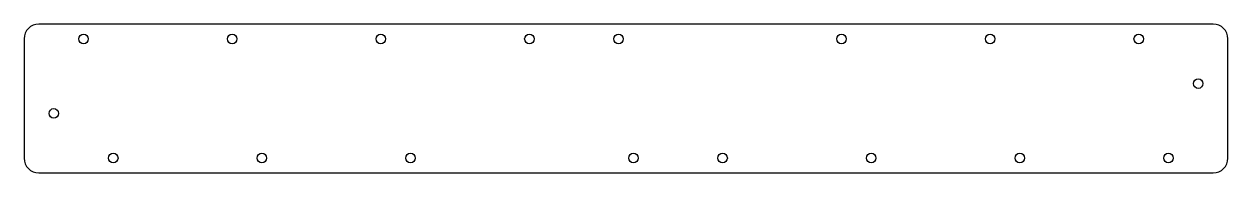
# Model space of a CAD drawing. Extents: x -165 to 240, y 0 to 50.
import ezdxf

# ---------------------------------------------------------------- set-up
doc = ezdxf.new("R2010")
doc.units = 0
doc.layers.add('20', color=7, linetype='CONTINUOUS')

msp = doc.modelspace()

# ---------------------------------------------------------------- linework, layer by layer
at = {"layer": '20'}
for p, q in [((235, 50), (-160, 50)), ((-165, 45), (-165, 5)), ((240, 5), (240, 45)), ((-160, 0), (235, 0))]:
    msp.add_line(p, q, dxfattribs=at)
for centre in [(-145, 45), (-95, 45), (-45, 45), (5, 45), (35, 45), (110, 45), (160, 45), (210, 45), (230, 30), (-155, 20), (-135, 5), (-85, 5), (-35, 5), (40, 5), (70, 5), (120, 5), (170, 5), (220, 5)]:
    msp.add_circle(centre, 1.6, dxfattribs=at)
for centre, start, end in [((-160, 45), 90, 180), ((235, 45), 0, 90), ((-160, 5), 180, 270), ((235, 5), 270, 0)]:
    msp.add_arc(centre, 5, start, end, dxfattribs=at)

doc.saveas('drawing.dxf')
